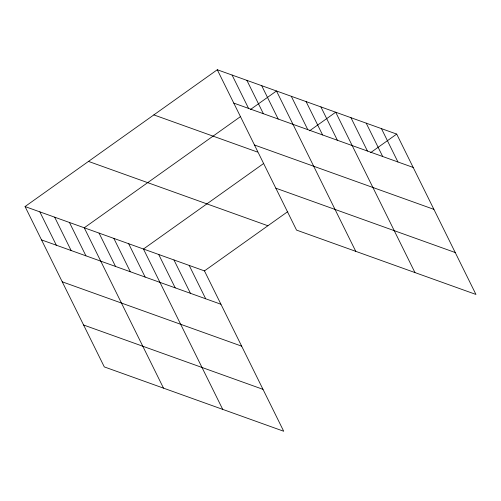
<?xml version="1.0" encoding="UTF-8"?>
<svg xmlns="http://www.w3.org/2000/svg" width="501" height="501" viewBox="0 0 501 501"><rect width="100%" height="100%" fill="white"/><g stroke="black" fill="none" stroke-linecap="round" stroke-linejoin="round"><path stroke-width="0.75" d="M25.05 206.556L204.458 270.897L283.71 431.248L104.302 366.907L25.05 206.556L217.29 69.752L396.698 134.093L475.95 294.444L296.542 230.103L217.29 69.752M240.424 116.652L84.256 227.792L163.508 388.143M250.375 109.575L276.496 90.982L355.748 251.333M263.545 163.564L143.461 249.022L222.713 409.373M309.58 130.805L335.701 112.218L414.953 272.569M204.458 270.897L287.818 211.579M370.577 152.68L396.698 134.093M233.773 103.1L413.181 167.44M254.483 145.008L433.897 209.355M153.851 114.898L257.458 152.054M275.826 188.188L455.234 252.535M88.489 161.41L267.897 225.751M41.533 239.904L220.941 304.251M62.243 281.819L241.657 346.16M83.586 324.999L262.994 389.34M381.449 128.625L397.932 161.973M366.2 123.152L382.683 156.506M350.95 117.685L367.433 151.033M320.897 106.907L337.38 140.255M306.098 101.597L322.581 134.951M291.294 96.292L307.777 129.64M261.691 85.677L278.174 119.025M246.893 80.367L263.376 113.714M232.088 75.056L248.571 108.41M189.209 265.43L205.692 298.778M173.96 259.963L190.443 293.31M158.711 254.489L175.193 287.843M128.657 243.718L145.14 277.066M113.859 238.407L130.341 271.755M99.054 233.097L115.537 266.451M69.451 222.482L85.934 255.829M54.653 217.171L71.136 250.525M39.848 211.867L56.331 245.214"/></g></svg>
